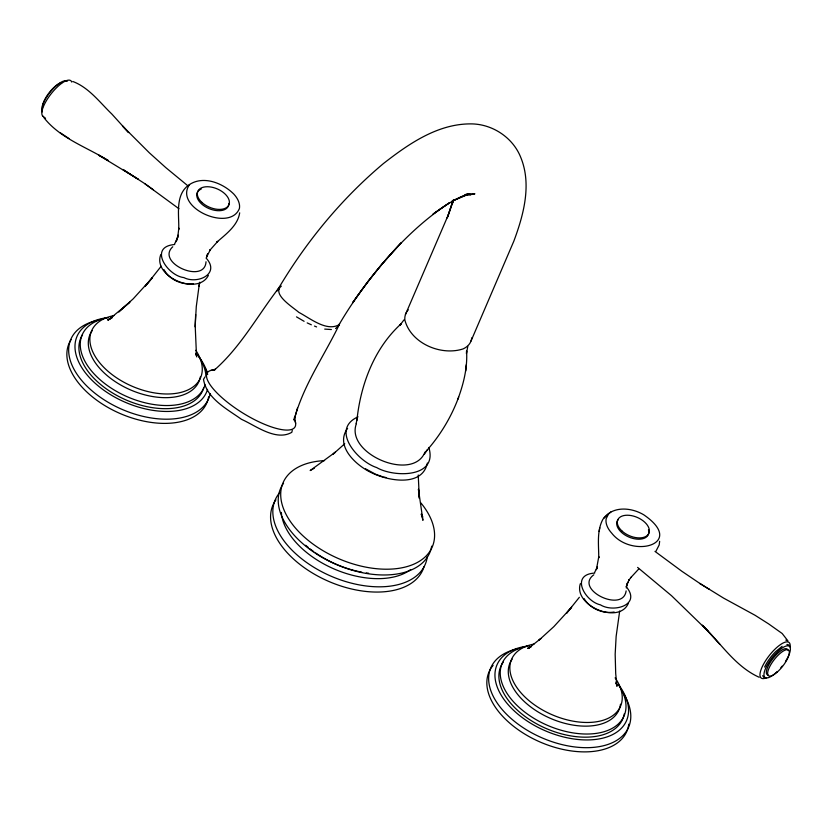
<?xml version="1.0" encoding="UTF-8"?>
<svg xmlns="http://www.w3.org/2000/svg" width="832" height="832" viewBox="0 0 832 832"><rect width="100%" height="100%" fill="white"/><g stroke="black" fill="none" stroke-linecap="round" stroke-linejoin="round"><path stroke-width="1.25" d="M294.445 418.87L294.455 417.383L295.641 423.311M457.777 399.443C463.57 383.926 467.636 367.63 466.575 350.927L466.45 353.486L467.802 346.393M626.122 590.897C623.095 613.486 573.695 589.462 593.809 574.798M199.129 285.418L196.279 306.634L195.198 325.874L196.498 355.649L196.206 352.81M195.125 326.81L195.655 314.527M659.651 541.31L659.183 544.95L655.959 551.179M239.678 212.826C237.827 225.628 225.805 234.239 216.715 242.258L217.755 241.353L209.726 250.411L210.382 249.621L206.856 256.526L207.376 254.592M427.367 463.029C422.344 487.479 388.003 480.813 371.779 472.857C356.502 465.837 334.433 446.014 347.589 428.397M465.743 370.968L466.253 364.801M608.348 514.207L606.174 518.731A28.278 16.619 23.3 0 0 611.697 533.125C632.081 559.27 686.494 544.066 643.76 514.8C630.968 507.187 611.967 505.648 602.763 519.553C596.606 531.253 598.811 545.23 598.738 557.877L598.801 556.598L596.388 569.639L597.428 566.842L594.558 572.551M599.789 527.779L599.154 531.492M626.319 587.954L627.754 582.234L626.517 585.51L629.283 579.509L628.701 580.486L631.166 577.117M619.684 611.021L616.148 636.345L615.17 654.181L615.701 673.535L616.959 686.265L616.2 683.093M452.722 203.102L453.461 199.586M424.996 452.088C412.766 482.56 344.854 453.575 356.429 423.561M628.326 603.335C619.029 625.123 573.061 605.446 580.362 583.669M356.096 423.696L357.365 418.049L356.928 420.118C360.63 384.623 374.202 348.202 401.149 323.814L399.89 325.322L403.915 319.935M292.292 430.362L291.803 432.318C275.995 441.49 255.861 425.734 241.53 419.349C227.022 408.98 206.471 398.424 203.507 379.309L205.057 376.865M206.658 257.39L207.646 253.625M297.461 408.075L294.07 420.181C302.973 385.809 324.033 356.242 339.269 324.605L339.56 323.565M452.712 201.448L447.242 217.901L452.972 201.302M452.982 201.105L448.781 213.803L405.454 314.517M458.692 397.051C451.391 416.905 440.232 435.448 426.14 451.225M208.364 275.402C197.86 296.254 152.298 276.442 160.774 254.644M471.006 341.047L513.812 241.218C523.557 215.072 531.877 184.652 520.811 157.539C513.146 137.966 493.262 124.54 472.368 123.906C438.526 123.136 409.063 143.572 383.479 163.509C340.766 199.358 304.98 243.183 276.827 291.252M764.618 667.056L766.178 664.04A21.32 7.051 -52 0 1 770.505 657.54A21.32 7.051 -52 0 1 775.694 651.581L782.111 646.339M174.585 244.057L177.882 236.87L176.176 241.675L178.069 235.144L177.861 236.184L178.828 228.114L178.755 229.382C179.182 214.542 174.741 194.21 189.571 184.496C203.684 175.313 222.997 183.206 233.865 194.137A28.278 16.619 23.3 0 1 239.387 208.53C229.778 232.7 173.264 207.449 189.571 184.496M339.269 324.605C326.685 332.103 309.982 318.146 298.802 312.354C293.582 307.611 271.294 294.133 281.341 286.104M424.32 454.334L427.482 449.634M161.148 266.271L146.838 284.388L144.976 286.53L152.516 277.607L133.151 298.875L118.716 311.938L129.875 302.141L108.285 320.018L111.041 318.198L107.609 319.935L112.351 317.678M279.323 287.279C257.837 315.047 240.791 347.121 213.99 370.406L215.207 369.47M579.363 597.293L566.509 613.288L571.626 607.214L553.831 626.652L538.824 640.318L540.956 638.466L528.289 648.492L531.055 646.672L527.592 648.419L530.785 646.859M630.521 577.886L638.706 569.046M344.75 443.737L333.154 454.106L335.369 452.171L310.17 470.548L314.288 468.25M603.949 518.128L610.948 511.909M433.493 213.782L449.426 202.821C410.28 228.55 379.101 264.638 352.539 302.838L368.118 281.32L381.794 264.306L401.118 242.871C377.177 268.206 355.722 295.922 338.218 326.092L335.587 328.536M277.836 289.89L279.334 288.839M432.567 214.448C443.841 206.284 455.499 198.255 468.78 193.71L453.045 200.626M172.754 246.782C155.366 262.777 204.797 284.69 206.014 261.758M358.041 416.822C329.69 429.603 358.186 461.729 376.667 467.553C393.692 477.568 438.204 478.15 428.823 447.439M451.849 201.209L468.634 194.22L466.138 194.917L474.916 193.825L464.932 194.813M210.735 370.469L215.446 369.179M65.031 81.172L67.548 81.037M614.172 612.019C602.805 614.058 590.013 608.566 584.074 598.582M174.647 244.514C147.774 246.782 167.69 275.881 183.882 277.586C197.413 284.617 220.782 273.853 206.034 257.982M193.305 283.712C182.062 285.22 169.354 279.739 163.914 269.558M466.045 194.73L470.465 194.366L467.106 194.262M594.693 573.082C569.702 574.517 584.958 601.494 600.392 604.822C613.631 613.111 641.992 604.937 625.997 586.466M331.386 329.545L324.719 329.098M786.916 644.498L788.07 644.602M465.982 194.22L470.933 194.782L467.428 194.21M383.791 477.038L386.048 477.558M382.668 476.767L375.648 474.271L365.508 468.811M311.345 324.802L307.185 322.899M314.486 326.071L316.586 326.914M72.821 81.474C88.972 87.589 99.757 102.398 111.842 114.036L128.648 132.59L122.47 125.944L149.344 152.818L165.797 167.617L187.855 185.796M759.179 677.269C735.363 666.661 720.554 642.938 702.395 625.196L719.93 644.436M304.106 321.318L296.514 316.867M123.053 169.572L138.414 179.338L98.54 155.074L108.347 160.597C86.83 147.15 60.174 138.393 44.075 117.853M708.739 589.046L709.363 589.441L699.785 583.419L723.507 598.062L755.092 615.295L768.633 623.896L782.174 633.506L787.925 640.879M785.834 640.058L786.458 640.453M122.907 169.468L144.362 183.383L178.963 208.738M700.232 583.7L681.886 571.282L654.982 551.398M60.091 132.652L69.035 138.559M144.986 183.789L153.39 189.8M42.91 116.241L45.542 118.29M637.614 567.414L671.549 595.733L708.313 631.436M763.828 677.425L762.684 675.678M788.954 645.091L789.578 645.892M421.262 514.041L422.718 517.109L421.626 514.779M616.158 683.29L617.022 685.589L615.95 682.042M195.759 353.662L196.778 356.928M421.335 514.634L422.146 516.818L421.533 514.342M421.512 514.311L422.926 520.312L418.434 489.216L419.338 498.295L418.226 474.989M648.45 529.786A16.952 9.963 23.3 0 1 630.708 537.753A16.952 9.963 23.3 0 1 618.467 519.303M768.102 675.054A16.245 5.366 -52 0 1 773.105 658.372A16.245 5.366 -52 0 1 787.852 650.052M777.067 671.736A19.77 6.531 -52 0 1 764.556 671.164A19.77 6.531 -52 0 1 784.607 646.61A19.77 6.531 -52 0 1 785.481 661.44M782.142 666.13A19.77 6.531 -52 0 1 780.915 667.628M766.584 677.674A22.599 7.467 -52 0 1 761.363 668.793A22.599 7.467 -52 0 1 779.106 645.58A22.599 7.467 -52 0 1 790.109 646.89M765.606 677.81A21.32 7.041 -51.9 0 1 764.816 677.768M624.25 713.918A66.373 39.01 23.3 0 1 546.624 728.707A66.373 39.01 23.3 0 1 503.225 662.199M618.748 685.142A66.373 39.01 23.3 0 1 594.682 733.585A66.373 39.01 23.3 0 1 510.058 697.663A66.373 39.01 23.3 0 1 527.207 646.287M620.485 704.215A59.311 34.861 23.3 0 1 551.834 718.962A59.311 34.861 23.3 0 1 512.158 659.152M615.108 677.83A59.311 34.861 23.3 0 1 595.057 721.989A59.311 34.861 23.3 0 1 518.887 690.3A59.311 34.861 23.3 0 1 533.967 644.072M628.774 724.142A75.026 44.096 23.3 0 1 542.786 743.142A75.026 44.096 23.3 0 1 491.13 668.044M491.754 667.139A75.026 44.096 23.3 0 1 493.106 665.392M618.758 685.027A70.522 41.454 23.3 0 1 595.868 739.409A70.522 41.454 23.3 0 1 503.859 699.254A70.522 41.454 23.3 0 1 529.162 645.923M625.414 697.102A75.026 44.096 23.3 0 1 592.342 747.469A75.026 44.096 23.3 0 1 499.574 706.337A75.026 44.096 23.3 0 1 516.88 648.981M623.709 694.148A75.026 44.096 23.3 0 1 624.874 696.124M228.842 203.445A16.952 9.963 23.3 0 1 206.929 207.615A16.952 9.963 23.3 0 1 201.23 189.03M42.692 107.016A16.245 5.366 -52 0 1 48.464 93.61A16.245 5.366 -52 0 1 60.466 82.961M61.256 82.732A16.245 5.366 -52 0 1 61.963 82.638M42.141 111.894A19.77 6.531 -52 0 1 49.858 92.612A19.77 6.531 -52 0 1 66.529 81.016M43.534 116.626A22.599 7.467 -52 0 1 51.948 92.778A22.599 7.467 -52 0 1 71.77 82.077M203.674 387.941A66.373 39.01 23.3 0 1 125.653 399.786A66.373 39.01 23.3 0 1 82.524 334.786M205.036 384.79A66.373 39.01 23.3 0 1 109.19 386.786A66.373 39.01 23.3 0 1 107.234 317.793M198.775 356.658A66.373 39.01 23.3 0 1 205.962 375.981M200.335 376.886A59.311 34.861 23.3 0 1 130.967 390.104A59.311 34.861 23.3 0 1 92.186 330.668M195.79 350.303A59.311 34.861 23.3 0 1 174.283 393.598A59.311 34.861 23.3 0 1 98.665 361.494A59.311 34.861 23.3 0 1 113.994 315.588M208.634 396.739A75.026 44.096 23.3 0 1 121.961 414.305A75.026 44.096 23.3 0 1 71.157 339.55M207.542 389.418A70.522 41.454 23.3 0 1 103.522 390A70.522 41.454 23.3 0 1 108.056 317.564M197.371 354.713A70.522 41.454 23.3 0 1 207.678 374.494M210.246 393.63A75.026 44.096 23.3 0 1 103.449 399.391A75.026 44.096 23.3 0 1 98.03 320.247M204.901 367.63A75.026 44.096 23.3 0 1 207.376 372.559M294.32 419.13A51.542 15.434 31.7 0 1 244.743 414.201A51.542 15.434 31.7 0 1 212.784 370.032M471.754 337.834A35.37 20.79 23.3 0 1 462.935 348.972C440.846 356.065 410.956 343.356 404.862 320.081A35.37 20.79 23.3 0 1 408.294 309.847M420.805 502.83A81.203 47.726 23.3 0 1 398.07 568.443A81.203 47.726 23.3 0 1 290.077 521.061A81.203 47.726 23.3 0 1 324.594 460.616M424.06 566.55A81.64 47.986 23.3 0 1 326.862 580.58A81.64 47.986 23.3 0 1 275.922 499.845M427.294 556.629A81.64 47.986 23.3 0 1 330.949 576.15A81.64 47.986 23.3 0 1 279.656 492.7M410.665 569.535A74.142 43.576 23.3 0 1 335.754 569.67A74.142 43.576 23.3 0 1 281.778 515.913M281.601 514.748A74.142 43.576 23.3 0 1 281.362 512.429M368.566 573.217A74.142 43.576 23.3 0 1 366.309 572.926M361.764 572.166A74.142 43.576 23.3 0 1 315.65 552.978M313.737 551.637A74.142 43.576 23.3 0 1 310.034 548.87M308.256 547.446A74.142 43.576 23.3 0 1 305.677 545.262M431.673 546.135A81.203 47.726 23.3 0 1 336.95 564.762A81.203 47.726 23.3 0 1 283.546 483.257M199.753 282.35L198.9 286.437L199.763 282.339M621.816 530.847A16.952 9.963 23.3 0 0 648.783 533.52A16.952 9.963 23.3 0 0 629.398 515.33A16.952 9.963 23.3 0 0 621.816 530.847M776.984 672.298A16.245 5.366 -52 0 0 788.559 650.156A16.245 5.366 -52 0 0 769.922 666.245A16.245 5.366 -52 0 0 776.984 672.298M201.843 202.353A16.952 9.963 23.3 0 0 228.81 205.026A16.952 9.963 23.3 0 0 209.425 186.836A16.952 9.963 23.3 0 0 201.843 202.353"/></g></svg>
